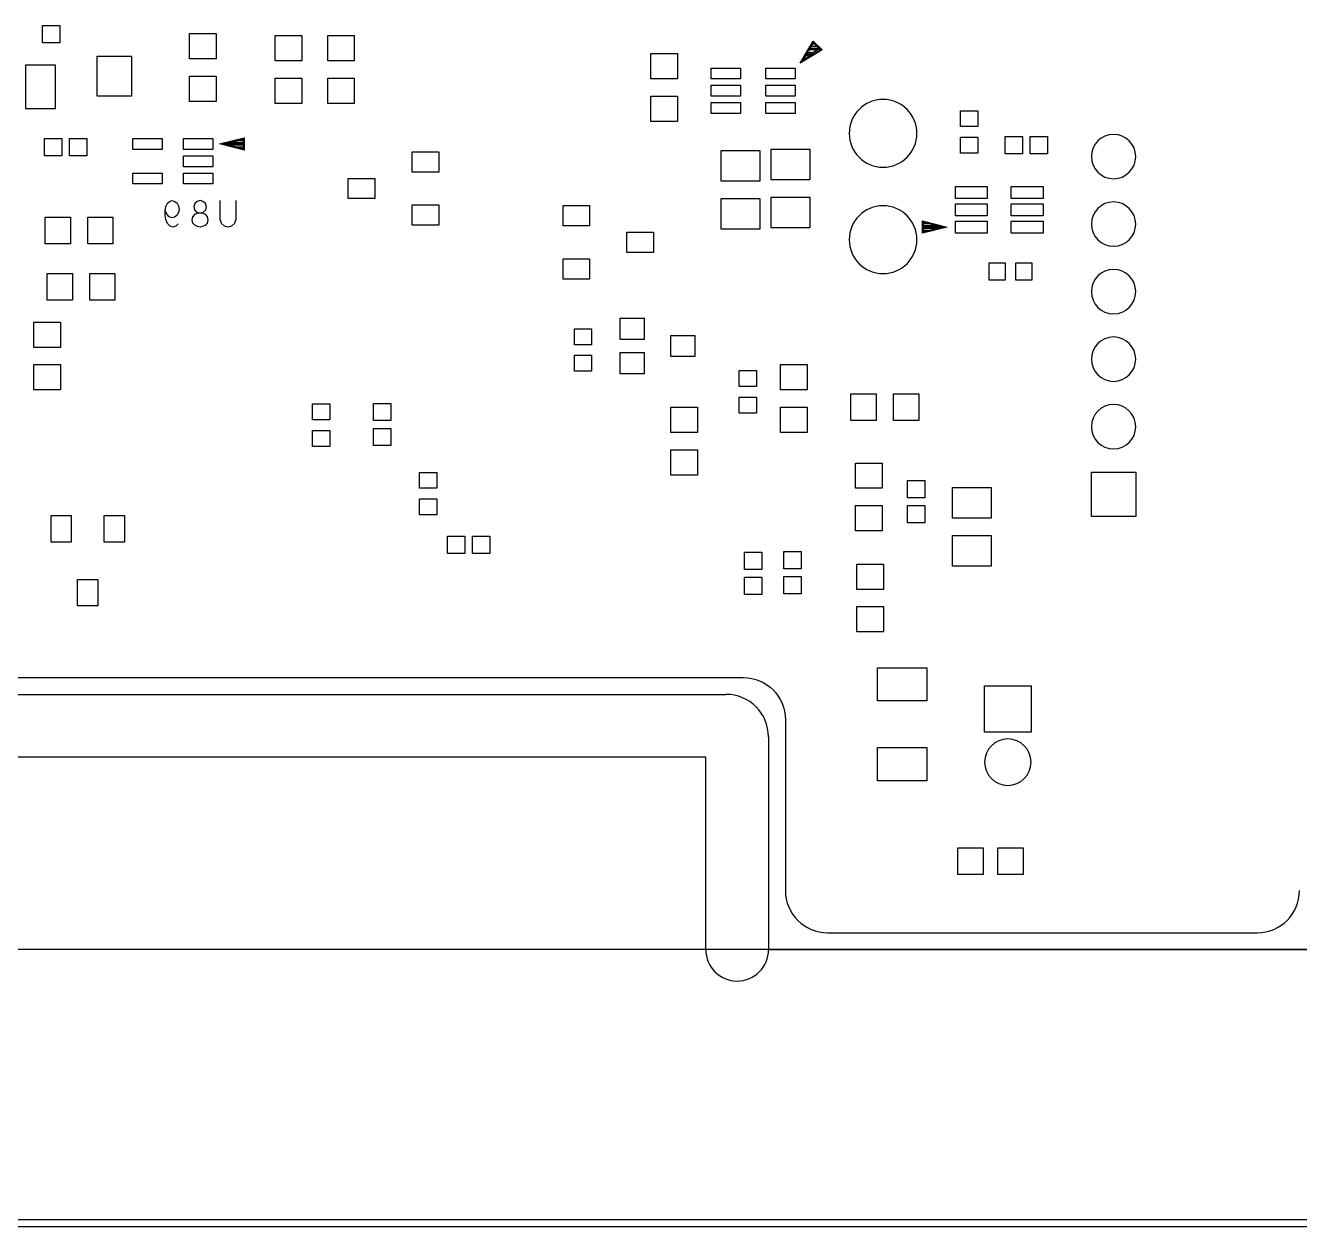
# Model space of a CAD drawing. Header units: millimetres. Extents: x -190 to 348, y -330 to 190.
# Drawn here: x -64.54 to -16.63, y 7.62 to 52.79 of the extents above; entities that cross this region are included whole.
import ezdxf

# ---------------------------------------------------------------- set-up
doc = ezdxf.new("R2010")
doc.units = ezdxf.units.MM
for name, color, linetype in [('10_MAQ_PALLET', 7, 'Continuous'), ('4_SIKCREN_BOTTOM_', 7, 'Continuous'), ('5_SOLDER_PASTE_BOTTOM_', 7, 'Continuous'), ('7______BREAKAWAY', 7, 'Continuous')]:
    doc.layers.add(name, color=color, linetype=linetype)

msp = doc.modelspace()

# ---------------------------------------------------------------- linework, layer by layer
at = {"layer": '10_MAQ_PALLET', "color": 1}
for p, q in [((-82.293, 28.268, -8.001), (-37.551, 28.268, -8.001)), ((-35.964, 26.68, -8.001), (-35.964, 20.256, -8.001)), ((-34.376, 18.669, -8.001), (-18.219, 18.669, -8.001))]:
    msp.add_line(p, q, dxfattribs=at)
at = {"layer": '10_MAQ_PALLET', "color": 5}
msp.add_line((-85.422, 7.62, -3.175), (85.422, 7.62, -3.175), dxfattribs=at)
at = {"layer": '10_MAQ_PALLET', "color": 1, "extrusion": (0, 0, -1)}
msp.add_arc((37.551, 26.68, 8.001), 1.587, 90, 180, dxfattribs=at)
at = {"layer": '10_MAQ_PALLET', "color": 1}
for centre, start, end in [((-34.376, 20.256, -8.001), 180, 270), ((-18.219, 20.256, -8.001), 270, 0)]:
    msp.add_arc(centre, 1.587, start, end, dxfattribs=at)
at = {"layer": '4_SIKCREN_BOTTOM_', "color": 7}
for p, q in [((-35.41, 51.374), (-34.915, 52.2)), ((-34.585, 51.869), (-35.41, 51.374)), ((-34.605, 51.872), (-35.372, 51.41)), ((-35.372, 51.41), (-35.108, 51.854)), ((-34.747, 51.816), (-35.298, 51.483)), ((-35.298, 51.483), (-35.1, 51.816)), ((-34.727, 51.887), (-35.151, 51.633)), ((-35.151, 51.633), (-35.042, 51.813)), ((-35.108, 51.854), (-34.912, 52.179)), ((-34.613, 51.867), (-35.1, 51.867)), ((-35.085, 51.839), (-34.907, 52.136)), ((-34.93, 51.765), (-35.072, 51.765)), ((-34.686, 51.918), (-35.039, 51.918)), ((-34.77, 52.001), (-34.988, 52.001)), ((-34.854, 52.085), (-34.938, 52.085)), ((-34.915, 52.2), (-34.585, 51.869)), ((-34.912, 52.179), (-34.605, 51.872)), ((-34.907, 52.136), (-34.646, 51.877)), ((-57.247, 48.334), (-56.312, 48.567)), ((-57.196, 48.334), (-56.324, 48.55)), ((-57.092, 48.334), (-56.35, 48.519)), ((-56.35, 48.458), (-56.591, 48.458)), ((-56.35, 48.519), (-56.35, 48.334)), ((-56.324, 48.55), (-56.324, 48.334)), ((-56.312, 48.567), (-56.312, 48.1)), ((-56.312, 48.1), (-57.247, 48.334)), ((-56.324, 48.115), (-57.196, 48.334)), ((-56.324, 48.334), (-57.196, 48.334)), ((-56.35, 48.148), (-57.092, 48.334)), ((-56.35, 48.384), (-56.888, 48.384)), ((-56.35, 48.283), (-56.888, 48.283)), ((-56.35, 48.209), (-56.591, 48.209)), ((-56.35, 48.334), (-56.35, 48.148)), ((-56.324, 48.334), (-56.324, 48.115)), ((-59.263, 45.977), (-59.197, 46.109)), ((-59.197, 46.109), (-59.119, 46.175)), ((-59.119, 46.175), (-59.025, 46.21)), ((-59.025, 46.21), (-58.918, 46.175)), ((-58.918, 46.175), (-58.837, 46.109)), ((-58.837, 46.109), (-58.783, 46.01)), ((-58.783, 46.01), (-58.758, 45.875)), ((-58.176, 46.093), (-58.214, 45.977)), ((-58.082, 46.175), (-58.176, 46.093)), ((-57.976, 46.21), (-58.082, 46.175)), ((-57.869, 46.175), (-57.976, 46.21)), ((-57.775, 46.093), (-57.869, 46.175)), ((-57.734, 45.977), (-57.775, 46.093)), ((-57.219, 45.491), (-57.219, 46.21)), ((-56.632, 46.21), (-56.632, 45.491)), ((-59.291, 45.824), (-59.263, 45.977)), ((-59.21, 45.674), (-59.291, 45.824)), ((-59.291, 45.641), (-59.291, 45.824)), ((-59.263, 45.491), (-59.291, 45.641)), ((-59.131, 45.59), (-59.21, 45.674)), ((-59.025, 45.557), (-59.131, 45.59)), ((-58.931, 45.575), (-59.025, 45.557)), ((-58.852, 45.641), (-58.931, 45.575)), ((-58.783, 45.758), (-58.852, 45.641)), ((-58.758, 45.875), (-58.783, 45.758)), ((-58.268, 45.476), (-58.242, 45.59)), ((-58.242, 45.59), (-58.161, 45.692)), ((-58.214, 45.977), (-58.189, 45.86)), ((-58.189, 45.86), (-58.123, 45.776)), ((-58.161, 45.692), (-58.042, 45.743)), ((-58.123, 45.776), (-58.042, 45.743)), ((-58.042, 45.743), (-57.909, 45.743)), ((-58.042, 45.743), (-57.909, 45.743)), ((-57.909, 45.743), (-57.828, 45.776)), ((-57.909, 45.743), (-57.788, 45.692)), ((-57.828, 45.776), (-57.762, 45.86)), ((-57.788, 45.692), (-57.709, 45.59)), ((-57.762, 45.86), (-57.734, 45.977)), ((-57.709, 45.59), (-57.681, 45.476)), ((-59.197, 45.342), (-59.263, 45.491)), ((-59.103, 45.242), (-59.197, 45.342)), ((-58.997, 45.207), (-59.103, 45.242)), ((-58.89, 45.242), (-58.997, 45.207)), ((-58.798, 45.324), (-58.89, 45.242)), ((-58.242, 45.359), (-58.268, 45.476)), ((-58.176, 45.276), (-58.242, 45.359)), ((-58.069, 45.225), (-58.176, 45.276)), ((-57.976, 45.207), (-58.069, 45.225)), ((-57.882, 45.225), (-57.976, 45.207)), ((-57.775, 45.276), (-57.882, 45.225)), ((-57.709, 45.359), (-57.775, 45.276)), ((-57.681, 45.476), (-57.709, 45.359)), ((-57.165, 45.342), (-57.219, 45.491)), ((-57.059, 45.242), (-57.165, 45.342)), ((-56.926, 45.207), (-57.059, 45.242)), ((-56.792, 45.242), (-56.926, 45.207)), ((-56.685, 45.342), (-56.792, 45.242)), ((-56.632, 45.491), (-56.685, 45.342)), ((-30.813, 45.441), (-29.878, 45.207)), ((-30.813, 44.973), (-30.813, 45.441)), ((-29.878, 45.207), (-30.813, 44.973)), ((-30.8, 45.207), (-30.8, 45.425)), ((-30.8, 45.425), (-29.929, 45.207)), ((-30.8, 44.991), (-30.8, 45.207)), ((-29.929, 45.207), (-30.8, 44.991)), ((-29.929, 45.207), (-30.8, 45.207)), ((-30.775, 45.207), (-30.775, 45.392)), ((-30.775, 45.392), (-30.036, 45.207)), ((-30.533, 45.334), (-30.775, 45.334)), ((-30.239, 45.258), (-30.775, 45.258)), ((-30.775, 45.024), (-30.775, 45.207)), ((-30.036, 45.207), (-30.775, 45.024)), ((-30.239, 45.156), (-30.775, 45.156)), ((-30.533, 45.082), (-30.775, 45.082)), ((-87.6, 27.633), (-38.199, 27.633)), ((-87.6, 27.633), (-38.199, 27.633)), ((-36.599, 26.032), (-36.599, 18.034)), ((-36.599, 26.032), (-36.599, 18.034)), ((-36.599, 18.034), (17.61, 18.034))]:
    msp.add_line(p, q, dxfattribs=at)
msp.add_arc((-38.199, 26.032), 1.6, 0.0013, 89.9987, dxfattribs=at)
msp.add_arc((-38.199, 26.032), 1.6, 0.0013, 89.9987, dxfattribs=at)
at = {"layer": '5_SOLDER_PASTE_BOTTOM_', "color": 4}
for p, q in [((-63.901, 52.139), (-63.901, 52.789)), ((-63.901, 52.789), (-63.251, 52.789)), ((-63.251, 52.789), (-63.251, 52.139)), ((-58.374, 51.534), (-58.374, 52.484)), ((-58.374, 52.484), (-57.374, 52.484)), ((-57.374, 52.484), (-57.374, 51.534)), ((-55.151, 51.458), (-55.151, 52.408)), ((-55.151, 52.408), (-54.151, 52.408)), ((-54.151, 52.408), (-54.151, 51.458)), ((-53.175, 51.458), (-53.175, 52.408)), ((-53.175, 52.408), (-52.175, 52.408)), ((-52.175, 52.408), (-52.175, 51.458)), ((-63.251, 52.139), (-63.901, 52.139)), ((-64.525, 49.657), (-64.525, 51.308)), ((-64.525, 51.308), (-63.425, 51.308)), ((-63.425, 51.308), (-63.425, 49.657)), ((-61.849, 50.134), (-61.849, 51.634)), ((-61.849, 51.634), (-60.549, 51.634)), ((-60.549, 51.634), (-60.549, 50.134)), ((-57.374, 51.534), (-58.374, 51.534)), ((-54.151, 51.458), (-55.151, 51.458)), ((-52.175, 51.458), (-53.175, 51.458)), ((-41.026, 50.782), (-41.026, 51.732)), ((-41.026, 51.732), (-40.026, 51.732)), ((-40.026, 51.732), (-40.026, 50.782)), ((-58.374, 49.934), (-58.374, 50.884)), ((-58.374, 50.884), (-57.374, 50.884)), ((-57.374, 50.884), (-57.374, 49.934)), ((-55.151, 49.858), (-55.151, 50.808)), ((-55.151, 50.808), (-54.151, 50.808)), ((-54.151, 50.808), (-54.151, 49.858)), ((-53.175, 49.858), (-53.175, 50.808)), ((-53.175, 50.808), (-52.175, 50.808)), ((-52.175, 50.808), (-52.175, 49.858)), ((-38.754, 50.778), (-38.754, 51.188)), ((-38.754, 51.188), (-37.654, 51.188)), ((-37.654, 51.188), (-37.654, 50.778)), ((-36.694, 50.778), (-36.694, 51.188)), ((-36.694, 51.188), (-35.594, 51.188)), ((-35.594, 51.188), (-35.594, 50.778)), ((-40.026, 50.782), (-41.026, 50.782)), ((-37.654, 50.778), (-38.754, 50.778)), ((-38.754, 50.128), (-38.754, 50.538)), ((-38.754, 50.538), (-37.654, 50.538)), ((-37.654, 50.538), (-37.654, 50.128)), ((-35.594, 50.778), (-36.694, 50.778)), ((-36.694, 50.128), (-36.694, 50.538)), ((-36.694, 50.538), (-35.594, 50.538)), ((-35.594, 50.538), (-35.594, 50.128)), ((-60.549, 50.134), (-61.849, 50.134)), ((-57.374, 49.934), (-58.374, 49.934)), ((-54.151, 49.858), (-55.151, 49.858)), ((-52.175, 49.858), (-53.175, 49.858)), ((-41.026, 49.182), (-41.026, 50.132)), ((-41.026, 50.132), (-40.026, 50.132)), ((-40.026, 50.132), (-40.026, 49.182)), ((-37.654, 50.128), (-38.754, 50.128)), ((-38.754, 49.477), (-38.754, 49.887)), ((-38.754, 49.887), (-37.654, 49.887)), ((-37.654, 49.887), (-37.654, 49.477)), ((-35.594, 50.128), (-36.694, 50.128)), ((-36.694, 49.477), (-36.694, 49.887)), ((-36.694, 49.887), (-35.594, 49.887)), ((-35.594, 49.887), (-35.594, 49.477)), ((-63.425, 49.657), (-64.525, 49.657)), ((-37.654, 49.477), (-38.754, 49.477)), ((-35.594, 49.477), (-36.694, 49.477)), ((-29.375, 48.984), (-29.375, 49.584)), ((-29.375, 49.584), (-28.725, 49.584)), ((-28.725, 49.584), (-28.725, 48.984)), ((-40.026, 49.182), (-41.026, 49.182)), ((-28.725, 48.984), (-29.375, 48.984)), ((-63.82, 47.884), (-63.82, 48.534)), ((-63.82, 48.534), (-63.17, 48.534)), ((-63.17, 48.534), (-63.17, 47.884)), ((-62.88, 47.884), (-62.88, 48.534)), ((-62.88, 48.534), (-62.23, 48.534)), ((-62.23, 48.534), (-62.23, 47.884)), ((-60.499, 48.129), (-60.499, 48.539)), ((-60.499, 48.539), (-59.399, 48.539)), ((-59.399, 48.539), (-59.399, 48.129)), ((-58.599, 48.129), (-58.599, 48.539)), ((-58.599, 48.539), (-57.499, 48.539)), ((-57.499, 48.539), (-57.499, 48.129)), ((-29.375, 47.983), (-29.375, 48.583)), ((-29.375, 48.583), (-28.725, 48.583)), ((-28.725, 48.583), (-28.725, 47.983)), ((-27.696, 47.958), (-27.696, 48.608)), ((-27.696, 48.608), (-27.046, 48.608)), ((-27.046, 48.608), (-27.046, 47.958)), ((-26.756, 47.958), (-26.756, 48.608)), ((-26.756, 48.608), (-26.106, 48.608)), ((-26.106, 48.608), (-26.106, 47.958)), ((-59.399, 48.129), (-60.499, 48.129)), ((-57.499, 48.129), (-58.599, 48.129)), ((-50, 47.278), (-50, 48.038)), ((-50, 48.038), (-49, 48.038)), ((-49, 48.038), (-49, 47.278)), ((-38.375, 46.933), (-38.375, 48.083)), ((-38.375, 48.083), (-36.925, 48.083)), ((-36.925, 48.083), (-36.925, 46.933)), ((-36.501, 46.984), (-36.501, 48.134)), ((-36.501, 48.134), (-35.051, 48.134)), ((-35.051, 48.134), (-35.051, 46.984)), ((-28.725, 47.983), (-29.375, 47.983)), ((-27.046, 47.958), (-27.696, 47.958)), ((-26.106, 47.958), (-26.756, 47.958)), ((-63.17, 47.884), (-63.82, 47.884)), ((-62.23, 47.884), (-62.88, 47.884)), ((-58.599, 47.478), (-58.599, 47.888)), ((-58.599, 47.888), (-57.499, 47.888)), ((-57.499, 47.478), (-58.599, 47.478)), ((-57.499, 47.888), (-57.499, 47.478)), ((-60.499, 46.828), (-60.499, 47.238)), ((-60.499, 47.238), (-59.399, 47.238)), ((-59.399, 47.238), (-59.399, 46.828)), ((-58.599, 46.828), (-58.599, 47.238)), ((-58.599, 47.238), (-57.499, 47.238)), ((-57.499, 47.238), (-57.499, 46.828)), ((-52.4, 46.277), (-52.4, 47.037)), ((-52.4, 47.037), (-51.4, 47.037)), ((-51.4, 47.037), (-51.4, 46.277)), ((-49, 47.278), (-50, 47.278)), ((-35.051, 46.984), (-36.501, 46.984)), ((-59.399, 46.828), (-60.499, 46.828)), ((-57.499, 46.828), (-58.599, 46.828)), ((-36.925, 46.933), (-38.375, 46.933)), ((-29.573, 46.282), (-29.573, 46.732)), ((-29.573, 46.732), (-28.374, 46.732)), ((-28.374, 46.732), (-28.374, 46.282)), ((-27.475, 46.282), (-27.475, 46.732)), ((-27.475, 46.732), (-26.276, 46.732)), ((-26.276, 46.732), (-26.276, 46.282)), ((-51.4, 46.277), (-52.4, 46.277)), ((-50, 45.279), (-50, 46.039)), ((-50, 46.039), (-49, 46.039)), ((-49, 46.039), (-49, 45.279)), ((-44.325, 45.254), (-44.325, 46.014)), ((-44.325, 46.014), (-43.325, 46.014)), ((-43.325, 46.014), (-43.325, 45.254)), ((-38.375, 45.132), (-38.375, 46.282)), ((-38.375, 46.282), (-36.925, 46.282)), ((-36.925, 46.282), (-36.925, 45.132)), ((-36.501, 45.183), (-36.501, 46.333)), ((-36.501, 46.333), (-35.051, 46.333)), ((-35.051, 46.333), (-35.051, 45.183)), ((-28.374, 46.282), (-29.573, 46.282)), ((-29.573, 45.632), (-29.573, 46.082)), ((-29.573, 46.082), (-28.374, 46.082)), ((-28.374, 46.082), (-28.374, 45.632)), ((-26.276, 46.282), (-27.475, 46.282)), ((-27.475, 45.632), (-27.475, 46.082)), ((-27.475, 46.082), (-26.276, 46.082)), ((-26.276, 46.082), (-26.276, 45.632)), ((-63.8, 44.582), (-63.8, 45.582)), ((-63.8, 45.582), (-62.85, 45.582)), ((-62.85, 45.582), (-62.85, 44.582)), ((-62.2, 44.582), (-62.2, 45.582)), ((-62.2, 45.582), (-61.25, 45.582)), ((-61.25, 45.582), (-61.25, 44.582)), ((-28.374, 45.632), (-29.573, 45.632)), ((-26.276, 45.632), (-27.475, 45.632)), ((-49, 45.279), (-50, 45.279)), ((-43.325, 45.254), (-44.325, 45.254)), ((-36.925, 45.132), (-38.375, 45.132)), ((-35.051, 45.183), (-36.501, 45.183)), ((-29.573, 44.982), (-29.573, 45.432)), ((-29.573, 45.432), (-28.374, 45.432)), ((-28.374, 45.432), (-28.374, 44.982)), ((-27.475, 44.982), (-27.475, 45.432)), ((-27.475, 45.432), (-26.276, 45.432)), ((-26.276, 45.432), (-26.276, 44.982)), ((-62.85, 44.582), (-63.8, 44.582)), ((-61.25, 44.582), (-62.2, 44.582)), ((-41.925, 44.253), (-41.925, 45.013)), ((-41.925, 45.013), (-40.925, 45.013)), ((-40.925, 45.013), (-40.925, 44.253)), ((-28.374, 44.982), (-29.573, 44.982)), ((-26.276, 44.982), (-27.475, 44.982)), ((-40.925, 44.253), (-41.925, 44.253)), ((-44.325, 43.252), (-44.325, 44.012)), ((-44.325, 44.012), (-43.325, 44.012)), ((-43.325, 44.012), (-43.325, 43.252)), ((-28.301, 43.208), (-28.301, 43.858)), ((-28.301, 43.858), (-27.701, 43.858)), ((-27.701, 43.858), (-27.701, 43.208)), ((-27.3, 43.208), (-27.3, 43.858)), ((-27.3, 43.858), (-26.7, 43.858)), ((-26.7, 43.858), (-26.7, 43.208)), ((-63.726, 42.459), (-63.726, 43.459)), ((-63.726, 43.459), (-62.776, 43.459)), ((-62.776, 43.459), (-62.776, 42.459)), ((-62.126, 42.459), (-62.126, 43.459)), ((-62.126, 43.459), (-61.176, 43.459)), ((-61.176, 43.459), (-61.176, 42.459)), ((-43.325, 43.252), (-44.325, 43.252)), ((-27.701, 43.208), (-28.301, 43.208)), ((-26.7, 43.208), (-27.3, 43.208)), ((-62.776, 42.459), (-63.726, 42.459)), ((-61.176, 42.459), (-62.126, 42.459)), ((-42.174, 40.984), (-42.174, 41.784)), ((-42.174, 41.784), (-41.275, 41.784)), ((-41.275, 41.784), (-41.275, 40.984)), ((-64.226, 40.683), (-64.226, 41.633)), ((-64.226, 41.633), (-63.226, 41.633)), ((-63.226, 41.633), (-63.226, 40.683)), ((-43.901, 40.782), (-43.901, 41.382)), ((-43.901, 41.382), (-43.251, 41.382)), ((-43.251, 41.382), (-43.251, 40.782)), ((-43.251, 40.782), (-43.901, 40.782)), ((-41.275, 40.984), (-42.174, 40.984)), ((-40.274, 40.334), (-40.274, 41.134)), ((-40.274, 41.134), (-39.375, 41.134)), ((-39.375, 41.134), (-39.375, 40.334)), ((-63.226, 40.683), (-64.226, 40.683)), ((-43.901, 39.784), (-43.901, 40.384)), ((-43.901, 40.384), (-43.251, 40.384)), ((-43.251, 40.384), (-43.251, 39.784)), ((-42.174, 39.684), (-42.174, 40.484)), ((-42.174, 40.484), (-41.275, 40.484)), ((-41.275, 40.484), (-41.275, 39.684)), ((-39.375, 40.334), (-40.274, 40.334)), ((-64.226, 39.083), (-64.226, 40.033)), ((-64.226, 40.033), (-63.226, 40.033)), ((-63.226, 40.033), (-63.226, 39.083)), ((-43.251, 39.784), (-43.901, 39.784)), ((-37.701, 39.207), (-37.701, 39.807)), ((-37.701, 39.807), (-37.051, 39.807)), ((-37.051, 39.807), (-37.051, 39.207)), ((-36.149, 39.083), (-36.149, 40.033)), ((-36.149, 40.033), (-35.149, 40.033)), ((-35.149, 40.033), (-35.149, 39.083)), ((-41.275, 39.684), (-42.174, 39.684)), ((-63.226, 39.083), (-64.226, 39.083)), ((-37.051, 39.207), (-37.701, 39.207)), ((-37.701, 38.209), (-37.701, 38.809)), ((-37.701, 38.809), (-37.051, 38.809)), ((-37.051, 38.809), (-37.051, 38.209)), ((-35.149, 39.083), (-36.149, 39.083)), ((-33.5, 37.933), (-33.5, 38.933)), ((-33.5, 38.933), (-32.55, 38.933)), ((-32.55, 38.933), (-32.55, 37.933)), ((-31.9, 37.933), (-31.9, 38.933)), ((-31.9, 38.933), (-30.95, 38.933)), ((-30.95, 38.933), (-30.95, 37.933)), ((-53.749, 37.957), (-53.749, 38.557)), ((-53.749, 38.557), (-53.099, 38.557)), ((-53.099, 38.557), (-53.099, 37.957)), ((-51.45, 37.927), (-51.45, 38.577)), ((-51.45, 38.577), (-50.8, 38.577)), ((-50.8, 38.577), (-50.8, 37.927)), ((-40.274, 37.483), (-40.274, 38.433)), ((-40.274, 38.433), (-39.274, 38.433)), ((-39.274, 38.433), (-39.274, 37.483)), ((-36.149, 37.483), (-36.149, 38.433)), ((-36.149, 38.433), (-35.149, 38.433)), ((-35.149, 38.433), (-35.149, 37.483)), ((-53.099, 37.957), (-53.749, 37.957)), ((-50.8, 37.927), (-51.45, 37.927)), ((-37.051, 38.209), (-37.701, 38.209)), ((-32.55, 37.933), (-33.5, 37.933)), ((-30.95, 37.933), (-31.9, 37.933)), ((-53.749, 36.959), (-53.749, 37.559)), ((-53.749, 37.559), (-53.099, 37.559)), ((-53.099, 37.559), (-53.099, 36.959)), ((-51.45, 36.988), (-51.45, 37.638)), ((-51.45, 37.638), (-50.8, 37.638)), ((-50.8, 37.638), (-50.8, 36.988)), ((-39.274, 37.483), (-40.274, 37.483)), ((-35.149, 37.483), (-36.149, 37.483)), ((-53.099, 36.959), (-53.749, 36.959)), ((-50.8, 36.988), (-51.45, 36.988)), ((-40.274, 35.883), (-40.274, 36.833)), ((-40.274, 36.833), (-39.274, 36.833)), ((-39.274, 36.833), (-39.274, 35.883)), ((-49.725, 35.382), (-49.725, 35.982)), ((-49.725, 35.982), (-49.075, 35.982)), ((-49.075, 35.982), (-49.075, 35.382)), ((-33.324, 35.382), (-33.324, 36.332)), ((-33.324, 36.332), (-32.324, 36.332)), ((-32.324, 36.332), (-32.324, 35.382)), ((-39.274, 35.883), (-40.274, 35.883)), ((-31.374, 35.029), (-31.374, 35.679)), ((-31.374, 35.679), (-30.724, 35.679)), ((-30.724, 35.679), (-30.724, 35.029)), ((-49.075, 35.382), (-49.725, 35.382)), ((-49.725, 34.384), (-49.725, 34.984)), ((-49.725, 34.984), (-49.075, 34.984)), ((-49.075, 34.984), (-49.075, 34.384)), ((-32.324, 35.382), (-33.324, 35.382)), ((-30.724, 35.029), (-31.374, 35.029)), ((-29.676, 34.259), (-29.676, 35.409)), ((-29.676, 35.409), (-28.226, 35.409)), ((-28.226, 35.409), (-28.226, 34.259)), ((-33.324, 33.782), (-33.324, 34.732)), ((-33.324, 34.732), (-32.324, 34.732)), ((-32.324, 34.732), (-32.324, 33.782)), ((-31.374, 34.087), (-31.374, 34.737)), ((-31.374, 34.737), (-30.724, 34.737)), ((-30.724, 34.737), (-30.724, 34.087)), ((-63.58, 33.358), (-63.58, 34.358)), ((-63.58, 34.358), (-62.82, 34.358)), ((-62.82, 34.358), (-62.82, 33.358)), ((-61.579, 33.358), (-61.579, 34.358)), ((-61.579, 34.358), (-60.819, 34.358)), ((-60.819, 34.358), (-60.819, 33.358)), ((-49.075, 34.384), (-49.725, 34.384)), ((-30.724, 34.087), (-31.374, 34.087)), ((-28.226, 34.259), (-29.676, 34.259)), ((-48.669, 32.934), (-48.669, 33.584)), ((-48.669, 33.584), (-48.019, 33.584)), ((-48.019, 33.584), (-48.019, 32.934)), ((-47.729, 32.934), (-47.729, 33.584)), ((-47.729, 33.584), (-47.079, 33.584)), ((-47.079, 33.584), (-47.079, 32.934)), ((-32.324, 33.782), (-33.324, 33.782)), ((-29.676, 32.458), (-29.676, 33.608)), ((-29.676, 33.608), (-28.226, 33.608)), ((-28.226, 33.608), (-28.226, 32.458)), ((-62.82, 33.358), (-63.58, 33.358)), ((-60.819, 33.358), (-61.579, 33.358)), ((-48.019, 32.934), (-48.669, 32.934)), ((-47.079, 32.934), (-47.729, 32.934)), ((-37.5, 32.329), (-37.5, 32.979)), ((-37.5, 32.979), (-36.85, 32.979)), ((-36.85, 32.979), (-36.85, 32.329)), ((-36.025, 32.352), (-36.025, 33.002)), ((-36.025, 33.002), (-35.375, 33.002)), ((-35.375, 33.002), (-35.375, 32.352)), ((-36.85, 32.329), (-37.5, 32.329)), ((-35.375, 32.352), (-36.025, 32.352)), ((-33.276, 31.582), (-33.276, 32.532)), ((-33.276, 32.532), (-32.276, 32.532)), ((-32.276, 32.532), (-32.276, 31.582)), ((-28.226, 32.458), (-29.676, 32.458)), ((-62.58, 30.958), (-62.58, 31.958)), ((-62.58, 31.958), (-61.82, 31.958)), ((-61.82, 31.958), (-61.82, 30.958)), ((-37.5, 31.387), (-37.5, 32.037)), ((-37.5, 32.037), (-36.85, 32.037)), ((-36.85, 32.037), (-36.85, 31.387)), ((-36.025, 31.412), (-36.025, 32.062)), ((-36.025, 32.062), (-35.375, 32.062)), ((-35.375, 32.062), (-35.375, 31.412)), ((-36.85, 31.387), (-37.5, 31.387)), ((-35.375, 31.412), (-36.025, 31.412)), ((-32.276, 31.582), (-33.276, 31.582)), ((-61.82, 30.958), (-62.58, 30.958)), ((-33.276, 29.982), (-33.276, 30.932)), ((-33.276, 30.932), (-32.276, 30.932)), ((-32.276, 30.932), (-32.276, 29.982)), ((-32.276, 29.982), (-33.276, 29.982)), ((-32.5, 27.384), (-32.5, 28.634)), ((-32.5, 28.634), (-30.65, 28.634)), ((-30.65, 28.634), (-30.65, 27.384)), ((-87.6, 27.633), (-38.199, 27.633)), ((-87.6, 27.633), (-38.199, 27.633)), ((-30.65, 27.384), (-32.5, 27.384)), ((-36.599, 26.032), (-36.599, 18.034)), ((-36.599, 26.032), (-36.599, 18.034)), ((-32.5, 24.384), (-32.5, 25.634)), ((-32.5, 25.634), (-30.65, 25.634)), ((-30.65, 25.634), (-30.65, 24.384)), ((-30.65, 24.384), (-32.5, 24.384)), ((-29.474, 20.859), (-29.474, 21.859)), ((-29.474, 21.859), (-28.524, 21.859)), ((-28.524, 21.859), (-28.524, 20.859)), ((-27.976, 20.859), (-27.976, 21.859)), ((-27.976, 21.859), (-27.026, 21.859)), ((-27.026, 21.859), (-27.026, 20.859)), ((-28.524, 20.859), (-29.474, 20.859)), ((-27.026, 20.859), (-27.976, 20.859)), ((-36.599, 18.034), (17.61, 18.034))]:
    msp.add_line(p, q, dxfattribs=at)
at = {"layer": '5_SOLDER_PASTE_BOTTOM_', "color": 1}
for p, q in [((-24.46, 34.324), (-24.46, 35.994)), ((-24.46, 35.994), (-22.79, 35.994)), ((-22.79, 35.994), (-22.79, 34.324)), ((-22.79, 34.324), (-24.46, 34.324)), ((-28.475, 26.209), (-28.475, 27.959)), ((-28.475, 27.959), (-26.725, 27.959)), ((-26.725, 27.959), (-26.725, 26.209)), ((-26.725, 26.209), (-28.475, 26.209))]:
    msp.add_line(p, q, dxfattribs=at)
for centre, radius, start, end in [((-32.291, 48.732), 1.275, 0, 180), ((-32.291, 48.732), 1.275, 180, 0), ((-23.625, 47.859), 0.835, 0, 180), ((-23.625, 47.859), 0.835, 180, 0), ((-32.291, 44.732), 1.275, 0, 180), ((-23.625, 45.319), 0.835, 0, 180), ((-23.625, 45.319), 0.835, 180, 0), ((-32.291, 44.732), 1.275, 180, 0), ((-23.625, 42.779), 0.835, 0, 180), ((-23.625, 42.779), 0.835, 180, 0), ((-23.625, 40.239), 0.835, 0, 180), ((-23.625, 40.239), 0.835, 180, 0), ((-23.625, 37.699), 0.835, 0, 180), ((-23.625, 37.699), 0.835, 180, 0), ((-27.6, 25.083), 0.875, 0, 180), ((-27.6, 25.083), 0.875, 180, 0)]:
    msp.add_arc(centre, radius, start, end, dxfattribs=at)
at = {"layer": '5_SOLDER_PASTE_BOTTOM_', "color": 4}
msp.add_arc((-38.199, 26.032), 1.6, 0.0013, 89.9987, dxfattribs=at)
msp.add_arc((-38.199, 26.032), 1.6, 0.0013, 89.9987, dxfattribs=at)
at = {"layer": '7______BREAKAWAY', "color": 2}
for p, q in [((-87.6, 27.633), (-38.199, 27.633)), ((-87.6, 27.633), (-38.199, 27.633)), ((-36.599, 26.032), (-36.599, 18.034)), ((-36.599, 26.032), (-36.599, 18.034)), ((-38.961, 25.27), (-88.781, 25.27)), ((-38.961, 18.034), (-38.961, 25.27)), ((91.6, 18.034), (-91.6, 18.034)), ((-36.599, 18.034), (17.61, 18.034)), ((91.6, 7.874), (-91.6, 7.874))]:
    msp.add_line(p, q, dxfattribs=at)
for centre, radius, start, end in [((-38.199, 26.032), 1.6, 0.0013, 89.9987), ((-38.199, 26.032), 1.6, 0.0013, 89.9987), ((-37.78, 18.034), 1.181, 180, 0)]:
    msp.add_arc(centre, radius, start, end, dxfattribs=at)

doc.saveas('drawing.dxf')
